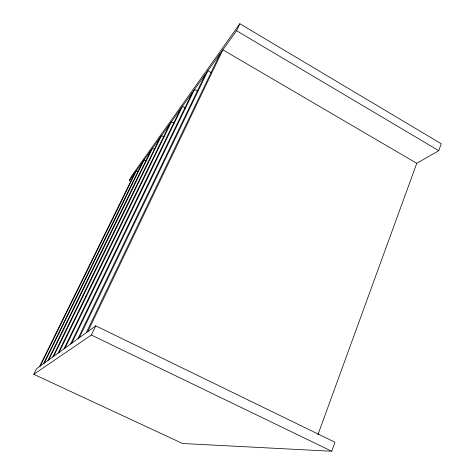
<?xml version="1.0" encoding="UTF-8"?>
<svg xmlns="http://www.w3.org/2000/svg" width="475" height="475" viewBox="0 0 475 475"><rect width="100%" height="100%" fill="white"/><g stroke="black" fill="none" stroke-linecap="round" stroke-linejoin="round"><path stroke-width="0.71" d="M331.74 451.25L334.946 442.237L95.766 325.832L36.51 368.754L33.773 374.306L182.602 443.508L331.74 451.25L91.372 335.035L33.773 374.306M416.284 163.59L438.758 150.682L441.228 143.747L239.845 23.75L131.628 175.952L129.319 180.637L130.631 181.337M317.923 434.732L416.759 163.317L222.858 49.828L87.851 331.562M91.372 335.035L95.766 325.832M129.319 180.637L236.526 30.709L239.845 23.75M86.26 332.714L220.085 53.699M77.924 338.752L205.432 74.189M79.325 337.743L207.908 70.733L211.114 72.58M70.549 344.096L192.286 92.577M71.79 343.199L194.513 89.466L197.083 90.927M63.977 348.858L180.429 109.161M65.087 348.056L182.442 106.347L185.672 108.163M53.669 356.321L161.553 135.559L164.148 136.99M58.081 353.127L169.676 124.201M59.078 352.402L171.505 121.642L174.099 123.084M47.951 360.466L150.925 150.421M48.771 359.872L152.451 148.283L154.405 149.352M52.772 356.974L159.885 137.893M39.562 366.546L135.126 172.52M40.244 366.047L136.42 170.709L138.379 171.76M43.569 363.642L142.702 161.922M44.318 363.102L144.109 159.956L146.062 161.019M236.526 30.709L438.758 150.682"/></g></svg>
